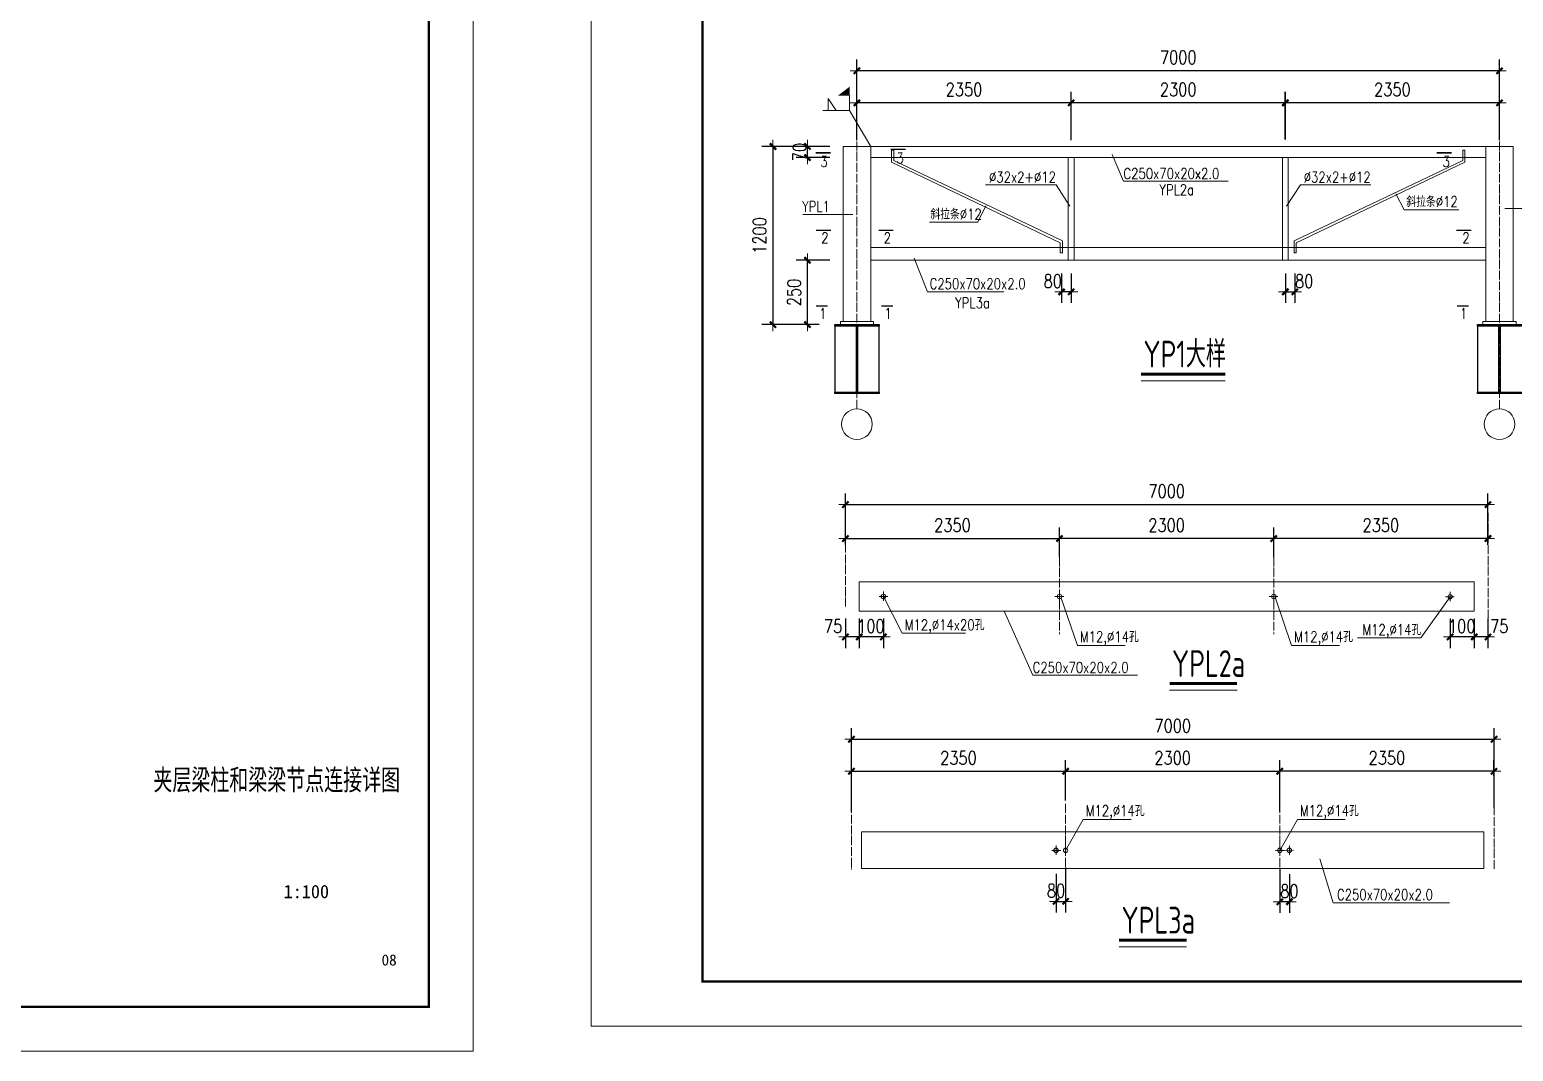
# Model space of a CAD drawing. Header units: millimetres. Extents: x 19781 to 898973, y -947928 to -267362.
# Drawn here: x 510997 to 544353, y -430549 to -407587 of the extents above; entities that cross this region are included whole.
import ezdxf
from ezdxf.enums import TextEntityAlignment as Align

# ---------------------------------------------------------------- set-up
doc = ezdxf.new("R2010")
doc.units = ezdxf.units.MM
doc.header["$LTSCALE"] = 100
doc.linetypes.add('DOTE', pattern=[2.42, 2, -0.2, 0.02, -0.2])
doc.layers.get('0').update_dxf_attribs({"lineweight": 18})
for name, color, linetype, lineweight in [('AXIS', 3, 'Continuous', 18), ('BORDER', 7, 'Continuous', 18), ('DOTE', 1, 'DOTE', 18), ('PUB_DIM', 3, 'Continuous', 18), ('PUB_TEXT', 7, 'Continuous', 18), ('PUB_TITLE', 4, 'Continuous', 18), ('TEXT', 7, 'Continuous', 18), ('TK(图框线)', 45, 'Continuous', 18), ('一般文字', 6, 'Continuous', 18), ('系杆支撑', 2, 'Continuous', 18), ('钢架', 7, 'Continuous', 25)]:
    doc.layers.add(name, color=color, linetype=linetype, lineweight=lineweight)
doc.styles.add('-宋体', font='')
doc.styles.add('dim_font', font='simplex.shx', dxfattribs={"width": 0.8, "bigfont": 'gbcbig.shx'})
doc.styles.add('HT', font='', dxfattribs={"width": 0.8})
doc.styles.add('hztxt', font='txt.shx', dxfattribs={"width": 0.7, "bigfont": 'hztxt.shx'})
doc.styles.add('TSSD_REIN', font='tssdeng.shx', dxfattribs={"width": 0.7, "bigfont": 'hztxt.shx'})
doc.styles.get('-宋体').set_extended_font_data('宋体')
doc.styles.get('HT').set_extended_font_data('宋体')
doc.dimstyles.new('dimn', dxfattribs={"dimtxt": 300, "dimasz": 1, "dimexe": 250, "dimexo": 300, "dimgap": 150, "dimtad": 1, "dimdec": 0, "dimzin": 0, "dimdsep": 46, "dimtxsty": 'dim_font', "dimblk": '_CAXARROW', "dimcen": 1, "dimdle": 2, "dimclrt": 7, "dimadec": 1, "dimazin": 0, "dimtfac": 1, "dimtdec": 0, "dimtix": 1, "dimtmove": 2, "dimatfit": 3, "dimfxl": 1, "dimtolj": 1, "dimtzin": 0, "dimarcsym": 0})

# ---------------------------------------------------------------- blocks, each defined once
blk = doc.blocks.new('_DIMX')
blk.add_line((-150, 0), (150, 0))
blk.add_lwpolyline([(-70, -70, 50, 50, 0), (70, 70, 50, 50, 0)], format="xyseb")
blk = doc.blocks.new('*X1122')
at = {"layer": 'AXIS', "color": 0, "lineweight": -2, "transparency": 16777216}
for p, q in [((528986, -412768), (528232, -412768)), ((528482, -414214), (528482, -412769)), ((528748, -414215), (528232, -414215))]:
    blk.add_line(p, q, dxfattribs=at)
at = {"layer": 'AXIS', "color": 0, "lineweight": -2, "transparency": 16777216, "xscale": 1.00055002499721, "yscale": 1.00055002499721, "zscale": 1.00055002499721}
for p, rotation in [((528482, -412768), 90), ((528482, -414215), 270)]:
    blk.add_blockref('_DIMX', p, dxfattribs=dict(at, rotation=rotation))
at = {"layer": 'AXIS', "color": 7, "transparency": 16777216, "insert": (528182, -413492), "char_height": 300.2, "width": 1852.45, "attachment_point": 5, "rotation": 90, "style": 'dim_font'}
blk.add_mtext('250', dxfattribs=at)
blk = doc.blocks.new('_CAXARROW')
blk.add_hatch(color=0).paths.add_polyline_path([(0, 0), (-1, 0.125), (-1, -0.125)], flags=0)
blk = doc.blocks.new('*X1123')
at = {"layer": 'AXIS', "color": 0, "lineweight": -2, "transparency": 16777216}
for p, q in [((528986, -410212), (528232, -410212)), ((528482, -410211), (528482, -410210)), ((528482, -410460), (528482, -410212)), ((528986, -410460), (528232, -410460)), ((528482, -410461), (528482, -410462))]:
    blk.add_line(p, q, dxfattribs=at)
at = {"layer": 'AXIS', "color": 0, "lineweight": -2, "transparency": 16777216, "xscale": 1.00055002499721, "yscale": 1.00055002499721, "zscale": 1.00055002499721}
for p, rotation in [((528482, -410212), 270), ((528482, -410460), 90)]:
    blk.add_blockref('_DIMX', p, dxfattribs=dict(at, rotation=rotation))
at = {"layer": 'AXIS', "color": 7, "transparency": 16777216, "insert": (528307, -410336), "char_height": 300.2, "width": 1166.36, "attachment_point": 5, "rotation": 90, "style": 'dim_font'}
blk.add_mtext('70', dxfattribs=at)
blk = doc.blocks.new('*X1124')
at = {"layer": 'AXIS', "color": 0, "lineweight": -2, "transparency": 16777216}
for p, q in [((528615, -410212), (527458, -410212)), ((527708, -410213), (527708, -414214)), ((528640, -414215), (527458, -414215))]:
    blk.add_line(p, q, dxfattribs=at)
at = {"layer": 'AXIS', "color": 0, "lineweight": -2, "transparency": 16777216, "xscale": 1.00055002499721, "yscale": 1.00055002499721, "zscale": 1.00055002499721}
for p, rotation in [((527708, -410212), 90), ((527708, -414215), 270)]:
    blk.add_blockref('_DIMX', p, dxfattribs=dict(at, rotation=rotation))
at = {"layer": 'AXIS', "color": 7, "transparency": 16777216, "insert": (527408, -412213), "char_height": 300.2, "width": 2435.62, "attachment_point": 5, "rotation": 90, "style": 'dim_font'}
blk.add_mtext('1200', dxfattribs=at)
blk = doc.blocks.new('*X1125')
at = {"layer": 'AXIS', "color": 0, "lineweight": -2, "transparency": 16777216}
for p, q in [((539227, -413068), (539227, -413729)), ((539440, -413068), (539440, -413729)), ((539226, -413479), (539225, -413479)), ((539227, -413479), (539440, -413479)), ((539441, -413479), (539442, -413479))]:
    blk.add_line(p, q, dxfattribs=at)
at = {"layer": 'AXIS', "color": 0, "lineweight": -2, "transparency": 16777216, "xscale": 1.00055002499721, "yscale": 1.00055002499721, "zscale": 1.00055002499721}
blk.add_blockref('_DIMX', (539227, -413479), dxfattribs=at)
at = {"layer": 'AXIS', "color": 0, "lineweight": -2, "transparency": 16777216, "xscale": 1.00055002499721, "yscale": 1.00055002499721, "zscale": 1.00055002499721, "rotation": 180}
blk.add_blockref('_DIMX', (539440, -413479), dxfattribs=at)
at = {"layer": 'AXIS', "color": 7, "transparency": 16777216, "insert": (539651, -413239), "char_height": 300.2, "width": 1166.36, "attachment_point": 5, "style": 'dim_font'}
blk.add_mtext('80', dxfattribs=at)
blk = doc.blocks.new('*X1126')
at = {"layer": 'AXIS', "color": 0, "lineweight": -2, "transparency": 16777216}
for p, q in [((534197, -413068), (534197, -413729)), ((534411, -413068), (534411, -413729)), ((534196, -413479), (534195, -413479)), ((534411, -413479), (534197, -413479)), ((534412, -413479), (534413, -413479))]:
    blk.add_line(p, q, dxfattribs=at)
at = {"layer": 'AXIS', "color": 0, "lineweight": -2, "transparency": 16777216, "xscale": 1.00055002499721, "yscale": 1.00055002499721, "zscale": 1.00055002499721}
blk.add_blockref('_DIMX', (534197, -413479), dxfattribs=at)
at = {"layer": 'AXIS', "color": 0, "lineweight": -2, "transparency": 16777216, "xscale": 1.00055002499721, "yscale": 1.00055002499721, "zscale": 1.00055002499721, "rotation": 180}
blk.add_blockref('_DIMX', (534411, -413479), dxfattribs=at)
at = {"layer": 'AXIS', "color": 7, "transparency": 16777216, "insert": (533999, -413239), "char_height": 300.2, "width": 1166.36, "attachment_point": 5, "style": 'dim_font'}
blk.add_mtext('80', dxfattribs=at)
blk = doc.blocks.new('*X1127')
at = {"layer": 'AXIS', "color": 0, "lineweight": -2, "transparency": 16777216}
for p, q in [((529596, -410072), (529596, -408981)), ((534410, -409232), (529597, -409232)), ((534411, -410053), (534411, -408981))]:
    blk.add_line(p, q, dxfattribs=at)
at = {"layer": 'AXIS', "color": 0, "lineweight": -2, "transparency": 16777216, "xscale": 1.00055002499721, "yscale": 1.00055002499721, "zscale": 1.00055002499721, "rotation": 180}
blk.add_blockref('_DIMX', (529596, -409232), dxfattribs=at)
at = {"layer": 'AXIS', "color": 0, "lineweight": -2, "transparency": 16777216, "xscale": 1.00055002499721, "yscale": 1.00055002499721, "zscale": 1.00055002499721}
blk.add_blockref('_DIMX', (534411, -409232), dxfattribs=at)
at = {"layer": 'AXIS', "color": 7, "transparency": 16777216, "insert": (532003, -408931), "char_height": 300.2, "width": 2538.54, "attachment_point": 5, "style": 'dim_font'}
blk.add_mtext('2350', dxfattribs=at)
blk = doc.blocks.new('*X1128')
at = {"layer": 'AXIS', "color": 0, "lineweight": -2, "transparency": 16777216}
for p, q in [((539227, -410053), (539227, -408981)), ((544041, -409232), (539228, -409232)), ((544042, -410072), (544042, -408981))]:
    blk.add_line(p, q, dxfattribs=at)
at = {"layer": 'AXIS', "color": 0, "lineweight": -2, "transparency": 16777216, "xscale": 1.00055002499721, "yscale": 1.00055002499721, "zscale": 1.00055002499721, "rotation": 180}
blk.add_blockref('_DIMX', (539227, -409232), dxfattribs=at)
at = {"layer": 'AXIS', "color": 0, "lineweight": -2, "transparency": 16777216, "xscale": 1.00055002499721, "yscale": 1.00055002499721, "zscale": 1.00055002499721}
blk.add_blockref('_DIMX', (544042, -409232), dxfattribs=at)
at = {"layer": 'AXIS', "color": 7, "transparency": 16777216, "insert": (541634, -408931), "char_height": 300.2, "width": 2538.54, "attachment_point": 5, "style": 'dim_font'}
blk.add_mtext('2350', dxfattribs=at)
blk = doc.blocks.new('*X1129')
at = {"layer": '系杆支撑'}
for p, q in [((265915, -83497), (265915, -86958)), ((266113, -83497), (266113, -86958))]:
    blk.add_line(p, q, dxfattribs=at)
blk = doc.blocks.new('*X1130')
at = {"layer": 'AXIS', "color": 0, "linetype": 'Continuous', "lineweight": -2, "transparency": 16777216}
for p, q in [((534411, -410072), (534411, -408981)), ((539225, -409232), (534412, -409232)), ((539226, -410053), (539226, -408981))]:
    blk.add_line(p, q, dxfattribs=at)
at = {"layer": 'AXIS', "color": 0, "linetype": 'Continuous', "lineweight": -2, "transparency": 16777216, "xscale": 1.00055002499721, "yscale": 1.00055002499721, "zscale": 1.00055002499721, "rotation": 180}
blk.add_blockref('_DIMX', (534411, -409232), dxfattribs=at)
at = {"layer": 'AXIS', "color": 0, "linetype": 'Continuous', "lineweight": -2, "transparency": 16777216, "xscale": 1.00055002499721, "yscale": 1.00055002499721, "zscale": 1.00055002499721}
blk.add_blockref('_DIMX', (539226, -409232), dxfattribs=at)
at = {"layer": 'AXIS', "color": 7, "linetype": 'Continuous', "transparency": 16777216, "insert": (536818, -408931), "char_height": 300.2, "width": 2538.54, "attachment_point": 5, "style": 'dim_font'}
blk.add_mtext('2300', dxfattribs=at)
blk = doc.blocks.new('*X1131')
at = {"layer": 'AXIS', "color": 0, "linetype": 'Continuous', "lineweight": -2, "transparency": 16777216}
for p, q in [((529596, -409331), (529596, -408259)), ((544042, -409350), (544042, -408259)), ((544041, -408510), (529597, -408510))]:
    blk.add_line(p, q, dxfattribs=at)
at = {"layer": 'AXIS', "color": 0, "linetype": 'Continuous', "lineweight": -2, "transparency": 16777216, "xscale": 1.00055002499721, "yscale": 1.00055002499721, "zscale": 1.00055002499721, "rotation": 180}
blk.add_blockref('_DIMX', (529596, -408510), dxfattribs=at)
at = {"layer": 'AXIS', "color": 0, "linetype": 'Continuous', "lineweight": -2, "transparency": 16777216, "xscale": 1.00055002499721, "yscale": 1.00055002499721, "zscale": 1.00055002499721}
blk.add_blockref('_DIMX', (544042, -408510), dxfattribs=at)
at = {"layer": 'AXIS', "color": 7, "linetype": 'Continuous', "transparency": 16777216, "insert": (536819, -408209), "char_height": 300.2, "width": 2538.54, "attachment_point": 5, "style": 'dim_font'}
blk.add_mtext('7000', dxfattribs=at)
blk = doc.blocks.new('*X1141')
at = {"layer": 'AXIS', "color": 0, "lineweight": -2, "transparency": 16777216}
for p, q in [((529336, -419164), (529336, -418011)), ((529337, -418261), (543782, -418261)), ((543783, -419164), (543783, -418011))]:
    blk.add_line(p, q, dxfattribs=at)
at = {"layer": 'AXIS', "color": 0, "lineweight": -2, "transparency": 16777216, "xscale": 1.00055002499721, "yscale": 1.00055002499721, "zscale": 1.00055002499721, "rotation": 180}
blk.add_blockref('_DIMX', (529336, -418261), dxfattribs=at)
at = {"layer": 'AXIS', "color": 0, "lineweight": -2, "transparency": 16777216, "xscale": 1.00055002499721, "yscale": 1.00055002499721, "zscale": 1.00055002499721}
blk.add_blockref('_DIMX', (543783, -418261), dxfattribs=at)
at = {"layer": 'AXIS', "color": 7, "transparency": 16777216, "insert": (536560, -417961), "char_height": 300.2, "width": 2538.54, "attachment_point": 5, "style": 'dim_font'}
blk.add_mtext('7000', dxfattribs=at)
blk = doc.blocks.new('*X1142')
at = {"layer": 'AXIS', "color": 0, "lineweight": -2, "transparency": 16777216}
for p, q in [((538966, -419442), (538966, -418774)), ((543783, -419135), (543783, -418774)), ((543782, -419024), (538967, -419024))]:
    blk.add_line(p, q, dxfattribs=at)
at = {"layer": 'AXIS', "color": 0, "lineweight": -2, "transparency": 16777216, "xscale": 1.00055002499721, "yscale": 1.00055002499721, "zscale": 1.00055002499721, "rotation": 180}
blk.add_blockref('_DIMX', (538966, -419024), dxfattribs=at)
at = {"layer": 'AXIS', "color": 0, "lineweight": -2, "transparency": 16777216, "xscale": 1.00055002499721, "yscale": 1.00055002499721, "zscale": 1.00055002499721}
blk.add_blockref('_DIMX', (543783, -419024), dxfattribs=at)
at = {"layer": 'AXIS', "color": 7, "transparency": 16777216, "insert": (541374, -418724), "char_height": 300.2, "width": 2538.54, "attachment_point": 5, "style": 'dim_font'}
blk.add_mtext('2350', dxfattribs=at)
blk = doc.blocks.new('*X1143')
at = {"layer": 'AXIS', "color": 0, "lineweight": -2, "transparency": 16777216}
for p, q in [((529336, -419135), (529336, -418774)), ((534149, -419442), (534149, -418774)), ((529337, -419024), (534148, -419024))]:
    blk.add_line(p, q, dxfattribs=at)
at = {"layer": 'AXIS', "color": 0, "lineweight": -2, "transparency": 16777216, "xscale": 1.00055002499721, "yscale": 1.00055002499721, "zscale": 1.00055002499721, "rotation": 180}
blk.add_blockref('_DIMX', (529336, -419024), dxfattribs=at)
at = {"layer": 'AXIS', "color": 0, "lineweight": -2, "transparency": 16777216, "xscale": 1.00055002499721, "yscale": 1.00055002499721, "zscale": 1.00055002499721}
blk.add_blockref('_DIMX', (534149, -419024), dxfattribs=at)
at = {"layer": 'AXIS', "color": 7, "transparency": 16777216, "insert": (531743, -418724), "char_height": 300.2, "width": 2538.54, "attachment_point": 5, "style": 'dim_font'}
blk.add_mtext('2350', dxfattribs=at)
blk = doc.blocks.new('*X1144')
at = {"layer": 'AXIS', "color": 0, "lineweight": -2, "transparency": 16777216}
for p, q in [((529646, -420820), (529646, -421485)), ((530190, -420820), (530190, -421485)), ((530189, -421235), (529647, -421235))]:
    blk.add_line(p, q, dxfattribs=at)
at = {"layer": 'AXIS', "color": 0, "lineweight": -2, "transparency": 16777216, "xscale": 1.00055002499721, "yscale": 1.00055002499721, "zscale": 1.00055002499721, "rotation": 180}
blk.add_blockref('_DIMX', (529646, -421235), dxfattribs=at)
at = {"layer": 'AXIS', "color": 0, "lineweight": -2, "transparency": 16777216, "xscale": 1.00055002499721, "yscale": 1.00055002499721, "zscale": 1.00055002499721}
blk.add_blockref('_DIMX', (530190, -421235), dxfattribs=at)
at = {"layer": 'AXIS', "color": 7, "transparency": 16777216, "insert": (529909, -420993), "char_height": 300.2, "width": 1749.53, "attachment_point": 5, "style": 'dim_font'}
blk.add_mtext('100', dxfattribs=at)
blk = doc.blocks.new('*X1145')
at = {"layer": 'AXIS', "color": 0, "lineweight": -2, "transparency": 16777216}
for p, q in [((529336, -420820), (529336, -421485)), ((529646, -420820), (529646, -421485)), ((529645, -421235), (529337, -421235))]:
    blk.add_line(p, q, dxfattribs=at)
at = {"layer": 'AXIS', "color": 0, "lineweight": -2, "transparency": 16777216, "xscale": 1.00055002499721, "yscale": 1.00055002499721, "zscale": 1.00055002499721, "rotation": 180}
blk.add_blockref('_DIMX', (529336, -421235), dxfattribs=at)
at = {"layer": 'AXIS', "color": 0, "lineweight": -2, "transparency": 16777216, "xscale": 1.00055002499721, "yscale": 1.00055002499721, "zscale": 1.00055002499721}
blk.add_blockref('_DIMX', (529646, -421235), dxfattribs=at)
at = {"layer": 'AXIS', "color": 7, "transparency": 16777216, "insert": (529060, -420993), "char_height": 300.2, "width": 1166.36, "attachment_point": 5, "style": 'dim_font'}
blk.add_mtext('75', dxfattribs=at)
blk = doc.blocks.new('*X1146')
at = {"layer": 'AXIS', "color": 0, "lineweight": -2, "transparency": 16777216}
for p, q in [((542930, -420820), (542930, -421485)), ((543473, -420820), (543473, -421485)), ((543472, -421235), (542931, -421235))]:
    blk.add_line(p, q, dxfattribs=at)
at = {"layer": 'AXIS', "color": 0, "lineweight": -2, "transparency": 16777216, "xscale": 1.00055002499721, "yscale": 1.00055002499721, "zscale": 1.00055002499721, "rotation": 180}
blk.add_blockref('_DIMX', (542930, -421235), dxfattribs=at)
at = {"layer": 'AXIS', "color": 0, "lineweight": -2, "transparency": 16777216, "xscale": 1.00055002499721, "yscale": 1.00055002499721, "zscale": 1.00055002499721}
blk.add_blockref('_DIMX', (543473, -421235), dxfattribs=at)
at = {"layer": 'AXIS', "color": 7, "transparency": 16777216, "insert": (543193, -420993), "char_height": 300.2, "width": 1749.53, "attachment_point": 5, "style": 'dim_font'}
blk.add_mtext('100', dxfattribs=at)
blk = doc.blocks.new('*X1147')
at = {"layer": 'AXIS', "color": 0, "lineweight": -2, "transparency": 16777216}
for p, q in [((534149, -419442), (534149, -418774)), ((538967, -419135), (538967, -418774)), ((538966, -419024), (534150, -419024))]:
    blk.add_line(p, q, dxfattribs=at)
at = {"layer": 'AXIS', "color": 0, "lineweight": -2, "transparency": 16777216, "xscale": 1.00055002499721, "yscale": 1.00055002499721, "zscale": 1.00055002499721, "rotation": 180}
blk.add_blockref('_DIMX', (534149, -419024), dxfattribs=at)
at = {"layer": 'AXIS', "color": 0, "lineweight": -2, "transparency": 16777216, "xscale": 1.00055002499721, "yscale": 1.00055002499721, "zscale": 1.00055002499721}
blk.add_blockref('_DIMX', (538967, -419024), dxfattribs=at)
at = {"layer": 'AXIS', "color": 7, "transparency": 16777216, "insert": (536558, -418724), "char_height": 300.2, "width": 2538.54, "attachment_point": 5, "style": 'dim_font'}
blk.add_mtext('2300', dxfattribs=at)
blk = doc.blocks.new('*X1148')
at = {"layer": 'AXIS', "color": 0, "lineweight": -2, "transparency": 16777216}
for p, q in [((543473, -420820), (543473, -421485)), ((543783, -420820), (543783, -421485)), ((543782, -421235), (543474, -421235))]:
    blk.add_line(p, q, dxfattribs=at)
at = {"layer": 'AXIS', "color": 0, "lineweight": -2, "transparency": 16777216, "xscale": 1.00055002499721, "yscale": 1.00055002499721, "zscale": 1.00055002499721, "rotation": 180}
blk.add_blockref('_DIMX', (543473, -421235), dxfattribs=at)
at = {"layer": 'AXIS', "color": 0, "lineweight": -2, "transparency": 16777216, "xscale": 1.00055002499721, "yscale": 1.00055002499721, "zscale": 1.00055002499721}
blk.add_blockref('_DIMX', (543783, -421235), dxfattribs=at)
at = {"layer": 'AXIS', "color": 7, "transparency": 16777216, "insert": (544037, -420993), "char_height": 300.2, "width": 1166.36, "attachment_point": 5, "style": 'dim_font'}
blk.add_mtext('75', dxfattribs=at)
blk = doc.blocks.new('*X1149')
at = {"layer": 'AXIS', "color": 0, "lineweight": -2, "transparency": 16777216}
for p, q in [((529472, -425157), (529472, -423283)), ((529473, -423534), (543919, -423534)), ((543920, -425071), (543920, -423283))]:
    blk.add_line(p, q, dxfattribs=at)
at = {"layer": 'AXIS', "color": 0, "lineweight": -2, "transparency": 16777216, "xscale": 1.00055002499721, "yscale": 1.00055002499721, "zscale": 1.00055002499721, "rotation": 180}
blk.add_blockref('_DIMX', (529472, -423534), dxfattribs=at)
at = {"layer": 'AXIS', "color": 0, "lineweight": -2, "transparency": 16777216, "xscale": 1.00055002499721, "yscale": 1.00055002499721, "zscale": 1.00055002499721}
blk.add_blockref('_DIMX', (543920, -423534), dxfattribs=at)
at = {"layer": 'AXIS', "color": 7, "transparency": 16777216, "insert": (536696, -423233), "char_height": 300.2, "width": 2538.54, "attachment_point": 5, "style": 'dim_font'}
blk.add_mtext('7000', dxfattribs=at)
blk = doc.blocks.new('*X1150')
at = {"layer": 'AXIS', "color": 0, "lineweight": -2, "transparency": 16777216}
for p, q in [((539102, -425149), (539102, -424005)), ((543917, -424255), (539103, -424255)), ((543918, -424366), (543918, -424005))]:
    blk.add_line(p, q, dxfattribs=at)
at = {"layer": 'AXIS', "color": 0, "lineweight": -2, "transparency": 16777216, "xscale": 1.00055002499721, "yscale": 1.00055002499721, "zscale": 1.00055002499721, "rotation": 180}
blk.add_blockref('_DIMX', (539102, -424255), dxfattribs=at)
at = {"layer": 'AXIS', "color": 0, "lineweight": -2, "transparency": 16777216, "xscale": 1.00055002499721, "yscale": 1.00055002499721, "zscale": 1.00055002499721}
blk.add_blockref('_DIMX', (543918, -424255), dxfattribs=at)
at = {"layer": 'AXIS', "color": 7, "transparency": 16777216, "insert": (541510, -423955), "char_height": 300.2, "width": 2538.54, "attachment_point": 5, "style": 'dim_font'}
blk.add_mtext('2350', dxfattribs=at)
blk = doc.blocks.new('*X1151')
at = {"layer": 'AXIS', "color": 0, "lineweight": -2, "transparency": 16777216}
for p, q in [((529471, -424366), (529471, -424005)), ((529472, -424255), (534285, -424255)), ((534286, -424908), (534286, -424005))]:
    blk.add_line(p, q, dxfattribs=at)
at = {"layer": 'AXIS', "color": 0, "lineweight": -2, "transparency": 16777216, "xscale": 1.00055002499721, "yscale": 1.00055002499721, "zscale": 1.00055002499721, "rotation": 180}
blk.add_blockref('_DIMX', (529471, -424255), dxfattribs=at)
at = {"layer": 'AXIS', "color": 0, "lineweight": -2, "transparency": 16777216, "xscale": 1.00055002499721, "yscale": 1.00055002499721, "zscale": 1.00055002499721}
blk.add_blockref('_DIMX', (534286, -424255), dxfattribs=at)
at = {"layer": 'AXIS', "color": 7, "transparency": 16777216, "insert": (531878, -423955), "char_height": 300.2, "width": 2538.54, "attachment_point": 5, "style": 'dim_font'}
blk.add_mtext('2350', dxfattribs=at)
blk = doc.blocks.new('*X1152')
at = {"layer": 'AXIS', "color": 0, "lineweight": -2, "transparency": 16777216}
for p, q in [((534072, -426559), (534072, -427428)), ((534287, -426420), (534287, -427428)), ((534071, -427178), (534070, -427178)), ((534072, -427178), (534287, -427178)), ((534288, -427178), (534289, -427178))]:
    blk.add_line(p, q, dxfattribs=at)
at = {"layer": 'AXIS', "color": 0, "lineweight": -2, "transparency": 16777216, "xscale": 1.00055002499721, "yscale": 1.00055002499721, "zscale": 1.00055002499721}
blk.add_blockref('_DIMX', (534072, -427178), dxfattribs=at)
at = {"layer": 'AXIS', "color": 0, "lineweight": -2, "transparency": 16777216, "xscale": 1.00055002499721, "yscale": 1.00055002499721, "zscale": 1.00055002499721, "rotation": 180}
blk.add_blockref('_DIMX', (534287, -427178), dxfattribs=at)
at = {"layer": 'AXIS', "color": 7, "transparency": 16777216, "insert": (534072, -426939), "char_height": 300.2, "width": 1166.36, "attachment_point": 5, "style": 'dim_font'}
blk.add_mtext('80', dxfattribs=at)
blk = doc.blocks.new('*X1153')
at = {"layer": 'AXIS', "color": 0, "lineweight": -2, "transparency": 16777216}
for p, q in [((539103, -426429), (539103, -427438)), ((539318, -426569), (539318, -427438)), ((539102, -427188), (539101, -427188)), ((539318, -427188), (539103, -427188)), ((539319, -427188), (539320, -427188))]:
    blk.add_line(p, q, dxfattribs=at)
at = {"layer": 'AXIS', "color": 0, "lineweight": -2, "transparency": 16777216, "xscale": 1.00055002499721, "yscale": 1.00055002499721, "zscale": 1.00055002499721}
blk.add_blockref('_DIMX', (539103, -427188), dxfattribs=at)
at = {"layer": 'AXIS', "color": 0, "lineweight": -2, "transparency": 16777216, "xscale": 1.00055002499721, "yscale": 1.00055002499721, "zscale": 1.00055002499721, "rotation": 180}
blk.add_blockref('_DIMX', (539318, -427188), dxfattribs=at)
at = {"layer": 'AXIS', "color": 7, "transparency": 16777216, "insert": (539318, -426948), "char_height": 300.2, "width": 1166.36, "attachment_point": 5, "style": 'dim_font'}
blk.add_mtext('80', dxfattribs=at)
blk = doc.blocks.new('*X1154')
at = {"layer": 'AXIS', "color": 0, "lineweight": -2, "transparency": 16777216}
for p, q in [((534287, -424366), (534287, -424005)), ((534288, -424255), (539101, -424255)), ((539102, -424908), (539102, -424005))]:
    blk.add_line(p, q, dxfattribs=at)
at = {"layer": 'AXIS', "color": 0, "lineweight": -2, "transparency": 16777216, "xscale": 1.00055002499721, "yscale": 1.00055002499721, "zscale": 1.00055002499721, "rotation": 180}
blk.add_blockref('_DIMX', (534287, -424255), dxfattribs=at)
at = {"layer": 'AXIS', "color": 0, "lineweight": -2, "transparency": 16777216, "xscale": 1.00055002499721, "yscale": 1.00055002499721, "zscale": 1.00055002499721}
blk.add_blockref('_DIMX', (539102, -424255), dxfattribs=at)
at = {"layer": 'AXIS', "color": 7, "transparency": 16777216, "insert": (536694, -423955), "char_height": 300.2, "width": 2538.54, "attachment_point": 5, "style": 'dim_font'}
blk.add_mtext('2300', dxfattribs=at)

msp = doc.modelspace()

# ---------------------------------------------------------------- hatches: boundary and pattern name
at = {"layer": '一般文字', "lineweight": 15}
msp.add_hatch(color=251, dxfattribs=at).paths.add_polyline_path([(529431.37, -409067.86), (529170.21, -409067.86), (529431.37, -408867.74)], flags=0)

# ---------------------------------------------------------------- linework, layer by layer
for p, q in [((534165.55, -412602.71), (534215.17, -412602.71)), ((539422.31, -412602.71), (539471.92, -412602.71)), ((529646.01, -419994.79), (529646.01, -420656.34))]:
    msp.add_line(p, q)
at = {"layer": 'BORDER'}
for points in [[(523622, -429982), (523622, -387961), (612766.55, -387961), (612766.55, -429982)], [(431826, -430549), (431826, -388528), (520970.55, -388528), (520970.55, -430549)]]:
    msp.add_lwpolyline(points, close=True, dxfattribs=at)
for points in [[(526123.25, -428981.5, 50.03, 50.03, 0), (526123.25, -388961.5, 50.03, 50.03, 0), (611766.05, -388961.5, 50.03, 50.03, 0), (611766.05, -428981.5, 50.03, 50.03, 0)], [(434327.25, -429548.5, 50.03, 50.03, 0), (434327.25, -389528.5, 50.03, 50.03, 0), (519970.05, -389528.5, 50.03, 50.03, 0), (519970.05, -429548.5, 50.03, 50.03, 0)]]:
    msp.add_lwpolyline(points, format="xyseb", close=True, dxfattribs=at)
at = {"layer": 'DOTE'}
for p, q in [((529595.83, -409614.88), (529595.83, -416108.45)), ((544041.64, -409614.88), (544041.64, -416108.45)), ((529335.91, -418414.39), (529335.91, -420590.14)), ((543783.44, -418443.92), (543783.44, -421172.39)), ((534149.48, -419199.45), (534149.48, -421172.43)), ((538965.51, -419199.45), (538965.51, -421172.43)), ((529471.89, -424990.01), (529473.58, -426465.36)), ((534285.34, -424990.01), (534287.03, -426465.36)), ((539101.38, -424990.01), (539103.06, -426465.36)), ((543919.55, -425040.46), (543919.55, -426465.36))]:
    msp.add_line(p, q, dxfattribs=at)
at = {"layer": 'PUB_TEXT'}
for points in [[(535982.57, -415329.95, 70.04, 70.04, 0), (537876.53, -415329.95, 70.04, 70.04, 0)], [(536625.44, -422283.55, 70.04, 70.04, 0), (538142.19, -422283.55, 70.04, 70.04, 0)], [(535490.33, -428051.35, 70.04, 70.04, 0), (537007.07, -428051.35, 70.04, 70.04, 0)]]:
    msp.add_lwpolyline(points, format="xyseb", dxfattribs=at)
for points in [[(535982.57, -415480.04), (537876.53, -415480.04)], [(536625.44, -422433.64), (538142.19, -422433.64)], [(535490.33, -428201.44), (537007.07, -428201.44)]]:
    msp.add_lwpolyline(points, dxfattribs=at)
at = {"layer": '一般文字', "color": 251, "lineweight": 15}
for p, q in [((529132.11, -409401.39), (528952.33, -409134.56)), ((528952.33, -409401.39), (528952.33, -409134.56)), ((529431.37, -409401.39), (529431.37, -409067.86)), ((529431.37, -409401.39), (528830.54, -409401.39)), ((529905.93, -410211.55), (529431.37, -409401.39))]:
    msp.add_line(p, q, dxfattribs=at)
at = {"layer": '一般文字', "color": 3}
for p, q in [((535329.99, -410389.85), (535589.46, -410990.63)), ((534072.95, -411070.43), (532489.38, -411070.43)), ((534385.04, -411552.86), (534072.95, -411070.43)), ((535589.46, -410990.63), (537943.71, -410990.63)), ((539252.43, -411552.86), (539564.53, -411070.43)), ((539564.53, -411070.43), (541148.09, -411070.43)), ((541894.93, -411633.65), (541710.07, -411272.58)), ((532312.21, -411915.03), (532497.07, -411544.08)), ((544161.96, -411603.69), (545364.57, -411603.69)), ((528379.06, -411737.26), (529506.77, -411737.26)), ((532312.21, -411915.03), (531225.94, -411915.03)), ((541894.93, -411633.65), (543125.83, -411633.65)), ((530882.16, -412721.22), (531181.97, -413480.3)), ((531181.97, -413480.3), (532899.07, -413480.3)), ((530193.17, -420325.56), (530612.98, -421148.39)), ((534552.63, -421430.78), (534188.35, -420360.73)), ((539368.66, -421430.78), (539004.38, -420360.73)), ((542275.16, -421256.69), (542929.64, -420332.21)), ((532909.37, -420656.34), (533546.73, -422091.24)), ((532040.07, -421148.39), (530612.98, -421148.39)), ((540848.07, -421256.69), (542275.16, -421256.69)), ((535627.51, -421430.78), (534552.63, -421430.78)), ((540443.54, -421430.78), (539368.66, -421430.78)), ((533546.73, -422091.24), (535900.99, -422091.24)), ((534683.51, -425340.99), (534286.41, -426035.34)), ((535758.4, -425340.99), (534683.51, -425340.99)), ((539499.55, -425340.99), (539102.44, -426035.34)), ((540574.43, -425340.99), (539499.55, -425340.99)), ((540001.97, -426219.64), (540301.78, -427211.11)), ((540301.78, -427211.11), (542919.55, -427211.11))]:
    msp.add_line(p, q, dxfattribs=at)
at = {"layer": '一般文字', "color": 5}
for points in [[(530355.34, -410274.01, 30.02, 30.02, 0), (530690.91, -410274.01, 30.02, 30.02, 0)], [(529001.49, -410354.54, 30.02, 30.02, 0), (528665.92, -410354.54, 30.02, 30.02, 0)], [(542631.75, -410354.54, 30.02, 30.02, 0), (542967.32, -410354.54, 30.02, 30.02, 0)], [(528677.63, -412098.35, 30.02, 30.02, 0), (529013.2, -412098.35, 30.02, 30.02, 0)], [(530082.06, -412098.35, 30.02, 30.02, 0), (530417.63, -412098.35, 30.02, 30.02, 0)], [(543410.48, -412098.35, 30.02, 30.02, 0), (543074.91, -412098.35, 30.02, 30.02, 0)], [(528677.63, -413797.85, 30.02, 30.02, 0), (528936.71, -413797.85, 30.02, 30.02, 0)], [(530145.98, -413797.85, 30.02, 30.02, 0), (530405.06, -413797.85, 30.02, 30.02, 0)], [(543346.57, -413797.85, 30.02, 30.02, 0), (543087.49, -413797.85, 30.02, 30.02, 0)]]:
    msp.add_lwpolyline(points, format="xyseb", dxfattribs=at)
at = {"layer": '系杆支撑'}
for p, q in [((529285.73, -410211.55), (544351.74, -410211.55)), ((529285.73, -414149.07), (529285.73, -410211.55)), ((529905.93, -414149.07), (529905.93, -410211.55)), ((543731.54, -414149.07), (543731.54, -410211.55)), ((544351.74, -414149.07), (544351.74, -410211.55)), ((529905.93, -410459.63), (543731.54, -410459.63)), ((530373.15, -410294.24), (530422.76, -410294.24)), ((543264.33, -410294.24), (543214.71, -410294.24)), ((529905.93, -412478.67), (543731.54, -412478.67)), ((529905.93, -412768.1), (543731.54, -412768.1)), ((529905.93, -414149.07), (529285.73, -414149.07)), ((544351.74, -414149.07), (543731.54, -414149.07)), ((529646.01, -419994.79), (543473.34, -419994.79)), ((543473.34, -419994.79), (543473.34, -420656.34)), ((529646.01, -420656.34), (543473.34, -420656.34)), ((529700.19, -425615.53), (543688.74, -425615.53)), ((529700.19, -425615.53), (529700.19, -426442.46)), ((543688.74, -425615.53), (543688.74, -426442.46)), ((529700.19, -426442.46), (543688.74, -426442.46))]:
    msp.add_line(p, q, dxfattribs=at)
at = {"layer": '系杆支撑', "color": 3}
for p, q in [((530189.72, -420216.37), (530189.72, -420425.85)), ((534149.48, -420216.37), (534149.48, -420425.85)), ((538965.51, -420216.37), (538965.51, -420425.85)), ((542929.64, -420223.02), (542929.64, -420432.5)), ((530094.28, -420325.56), (530292.05, -420325.56)), ((534244.91, -420325.56), (534047.14, -420325.56)), ((539060.94, -420325.56), (538863.18, -420325.56)), ((543025.07, -420332.21), (542827.3, -420332.21)), ((534071.55, -425922.85), (534071.55, -426132.33)), ((534286.28, -425922.85), (534286.28, -426132.33)), ((539102.32, -425922.85), (539102.32, -426132.33)), ((539317.05, -425922.35), (539317.53, -426131.84)), ((533976.11, -426032.04), (534181.88, -426032.04)), ((539006.88, -426032.04), (539204.65, -426032.04)), ((539412.73, -426031.33), (539206.97, -426031.8))]:
    msp.add_line(p, q, dxfattribs=at)
at = {"layer": '系杆支撑'}
for points in [[(530373.15, -410294.24), (530373.15, -410561.51), (534165.55, -412373.82), (534165.55, -412602.71)], [(530422.76, -410294.24), (530422.76, -410523.13), (534215.17, -412335.44), (534215.17, -412602.71)], [(543214.71, -410294.24), (543214.71, -410523.13), (539422.31, -412335.44), (539422.31, -412602.71)], [(543264.33, -410294.24), (543264.33, -410561.51), (539471.92, -412373.82), (539471.92, -412602.71)]]:
    msp.add_lwpolyline(points, dxfattribs=at)
for points in [[(529223.71, -414215.23), (529967.95, -414215.23), (529967.95, -414149.07), (529223.71, -414149.07)], [(543669.52, -414215.23), (544413.76, -414215.23), (544413.76, -414149.07), (543669.52, -414149.07)]]:
    msp.add_lwpolyline(points, close=True, dxfattribs=at)
for centre in [(529595.83, -416453.33), (544041.64, -416453.33)]:
    msp.add_circle(centre, 344.88, dxfattribs=at)
at = {"layer": '系杆支撑', "color": 3}
for centre in [(530189.72, -420325.56), (534149.48, -420325.56), (538965.51, -420325.56), (542929.64, -420332.21), (534071.55, -426032.04), (534286.28, -426032.04), (539102.32, -426032.04), (539317.3, -426031.55)]:
    msp.add_circle(centre, 49.53, dxfattribs=at)
at = {"layer": '钢架'}
for p, q in [((529099.68, -414248.3), (529099.68, -415730.77)), ((530091.99, -415730.77), (530091.99, -414248.3)), ((543545.48, -414248.3), (543545.48, -415730.77))]:
    msp.add_line(p, q, dxfattribs=at)
for points in [[(529099.68, -415730.77), (529583.43, -415730.77), (529583.43, -414248.3), (529099.68, -414248.3), (529099.68, -414215.23), (530091.99, -414215.23), (530091.99, -414248.3), (529608.24, -414248.3), (529608.24, -415730.77), (530091.99, -415730.77), (530091.99, -415763.85), (529099.68, -415763.85)], [(543545.48, -415730.77), (544029.24, -415730.77), (544029.24, -414248.3), (543545.48, -414248.3), (543545.48, -414215.23), (544537.8, -414215.23), (544537.8, -414248.3), (544054.05, -414248.3), (544054.05, -415730.77), (544537.8, -415730.77), (544537.8, -415763.85), (543545.48, -415763.85)]]:
    msp.add_lwpolyline(points, close=True, dxfattribs=at)

# ---------------------------------------------------------------- block references
at = {"layer": '系杆支撑', "xscale": 0.6670667015714571, "yscale": 0.6670667015714571, "zscale": 0.6670667015714571}
for p in [(356961.65, -354761.24), (361777.68, -354761.24)]:
    msp.add_blockref('*X1129', p, dxfattribs=at)

# ---------------------------------------------------------------- texts
at = {"layer": 'PUB_DIM', "color": 6, "linetype": 'Continuous', "style": 'hztxt', "width": 0.8}
for s, height, p in [('3', 240.14, (528772.77, -410672.38)), ('3', 240.14, (530484, -410591.85)), ('3', 240.14, (542760.41, -410672.38)), ('%%C32x2+%%C12', 240.144, (532564.08, -411019.12)), ('C250x70x20x2.0', 240.144, (535587.87, -410940.7)), ('%%C32x2+%%C12', 240.144, (539639.96, -411019.12)), ('YPL2a', 240.144, (536393.96, -411305.03)), ('YPL1', 240.144, (528362.73, -411683.38)), ('斜拉条%%C12', 240.144, (531246.45, -411853.1)), ('斜拉条%%C12', 240.144, (541946.6, -411571.72)), ('2', 240.14, (528792.79, -412386.52)), ('2', 240.14, (530197.22, -412386.52)), ('2', 240.14, (543206.98, -412386.52)), ('C250x70x20x2.0', 240.144, (531229.74, -413417.15)), ('YPL3a', 240.144, (531802.29, -413846.93)), ('1', 240.14, (528744.75, -414088.58)), ('1', 240.14, (530213.1, -414088.58)), ('1', 240.14, (543151.84, -414088.58)), ('M12,%%C14x20孔', 240.144, (530670.04, -421083.61)), ('M12,%%C14孔', 240.144, (540958.99, -421191.91)), ('M12,%%C14孔', 240.144, (534607.87, -421350.09)), ('M12,%%C14孔', 240.144, (539423.9, -421350.09)), ('C250x70x20x2.0', 240.144, (533545.14, -422041.31)), ('M12,%%C14孔', 240.144, (534738.75, -425260.3)), ('M12,%%C14孔', 240.144, (539554.79, -425260.3)), ('C250x70x20x2.0', 240.144, (540386.66, -427148.11))]:
    msp.add_text(s, height=height, dxfattribs=at).set_placement(p)
at = {"layer": 'PUB_TITLE', "color": 150, "style": 'TSSD_REIN', "width": 0.8}
msp.add_text('夹层梁柱和梁梁节点连接详图', height=533.36, dxfattribs=at).set_placement((516551.68, -424731.28), align=Align.CENTER)
at = {"layer": 'TEXT', "style": 'TSSD_REIN', "width": 0.75}
for s, p in [('YP1大样', (536036.15, -415179.86)), ('YPL2a', (536679.02, -422133.46)), ('YPL3a', (535543.9, -427901.26))]:
    msp.add_text(s, height=600.36, dxfattribs=at).set_placement(p)
at = {"layer": 'TK(图框线)', "style": 'HT'}
msp.add_text('1:100', height=300.15, dxfattribs=at).set_placement((516706.57, -427107.61))
at = {"layer": 'TK(图框线)', "style": '-宋体'}
msp.add_text('08', height=250.125, dxfattribs=at).set_placement((519078.29, -428620.37), align=Align.CENTER)

# ---------------------------------------------------------------- dimensions: what is measured, and where the dimension line sits
at = {"layer": 'AXIS', "linetype": 'Continuous'}
for base, p1, p2, text, picture, middle in [((529595.83, -408509.56), (544042.19, -409650.3), (529595.83, -409630.99), '7000', '*X1131', (536819.01, -408209.39)), ((534410.72, -409231.53), (539225.61, -410352.97), (534410.72, -410372.28), '2300', '*X1130', (536818.16, -408931.37))]:
    dim = msp.add_linear_dim(base=base, p1=p1, p2=p2, text=text, dimstyle='dimn', override={"dimscale": 1.00055, "dimlfac": 0.99945, "dimsah": 1, "dimadec": 0}, dxfattribs=at)
    dim.commit()
    dim.dimension.update_dxf_attribs({"geometry": picture, "text_midpoint": middle, "dimtype": 160})
at = {"layer": 'AXIS'}
for base, p1, p2, text, picture, middle in [((529595.83, -409231.53), (534410.72, -410352.97), (529595.83, -410372.28), '2350', '*X1127', (532003.28, -408931.37)), ((539226.75, -409231.53), (544042.19, -410372.28), (539226.75, -410352.97), '2350', '*X1128', (541634.47, -408931.37)), ((539440.22, -413478.81), (539226.75, -412768.1), (539440.22, -412768.1), '80', '*X1125', (539651.4, -413238.67)), ((543783.44, -418261.03), (529335.91, -419464.42), (543783.44, -419464.42), '7000', '*X1141', (536559.68, -417960.86)), ((534149.48, -419023.98), (538967.41, -419435.07), (534149.48, -419742.43), '2300', '*X1147', (536558.44, -418723.82)), ((538965.51, -419023.98), (543783.44, -419435.07), (538965.51, -419742.43), '2350', '*X1142', (541374.48, -418723.82)), ((529335.91, -421234.59), (529646.01, -420519.89), (529335.91, -420519.89), '75', '*X1145', (529060.42, -420993.3)), ((529646.01, -421234.59), (530189.72, -420519.89), (529646.01, -420519.89), '100', '*X1144', (529908.91, -420993.3)), ((542929.64, -421234.59), (543473.34, -420519.89), (542929.64, -420519.89), '100', '*X1146', (543192.54, -420993.3)), ((543473.34, -421234.59), (543783.44, -420519.89), (543473.34, -420519.89), '75', '*X1148', (544037.13, -420993.3)), ((543919.55, -423533.58), (529472.3, -425456.99), (543919.55, -425371.64), '7000', '*X1149', (536695.93, -423233.41)), ((539101.62, -424255.18), (543918.23, -424666.27), (539101.62, -425448.68), '2350', '*X1150', (541509.93, -423955.01)), ((539103.06, -427188.11), (539317.8, -426269.14), (539103.06, -426129.28), '80', '*X1153', (539317.8, -426947.97))]:
    dim = msp.add_linear_dim(base=base, p1=p1, p2=p2, text=text, dimstyle='dimn', override={"dimscale": 1.00055, "dimlfac": 0.99945, "dimsah": 1, "dimadec": 0}, dxfattribs=at)
    dim.commit()
    dim.dimension.update_dxf_attribs({"geometry": picture, "text_midpoint": middle, "dimtype": 160})
for base, p1, p2, angle, text, picture, middle in [((528482.27, -410211.55), (529285.73, -410459.63), (529285.73, -410211.55), 90, '70', '*X1123', (528306.62, -410335.59)), ((527708.09, -414215.23), (528915.61, -410211.55), (528940.48, -414215.23), 90, '1200', '*X1124', (527407.93, -412213.39)), ((528482.27, -412768.1), (529047.99, -414215.23), (529285.73, -412768.1), 90, '250', '*X1122', (528182.11, -413491.66)), ((534197.26, -413478.81), (534410.72, -412768.1), (534197.26, -412768.1), 180, '80', '*X1126', (533999.41, -413238.67)), ((534149.48, -419023.98), (529335.91, -419435.07), (534149.48, -419742.43), 180, '2350', '*X1143', (531742.69, -418723.82)), ((534285.59, -424255.18), (529470.7, -424666.27), (534285.59, -425208.54), 180, '2350', '*X1151', (531878.14, -423955.01)), ((539101.62, -424255.18), (534286.73, -424666.27), (539101.62, -425208.54), 180, '2300', '*X1154', (536694.18, -423955.01)), ((534287.03, -427178.19), (534072.29, -426259.21), (534287.03, -426119.36), 180, '80', '*X1152', (534072.29, -426938.83))]:
    dim = msp.add_linear_dim(base=base, p1=p1, p2=p2, angle=angle, text=text, dimstyle='dimn', override={"dimscale": 1.00055, "dimlfac": 0.99945, "dimsah": 1, "dimadec": 0}, dxfattribs=at)
    dim.commit()
    dim.dimension.update_dxf_attribs({"geometry": picture, "text_midpoint": middle, "dimtype": 160})

doc.saveas('drawing.dxf')
